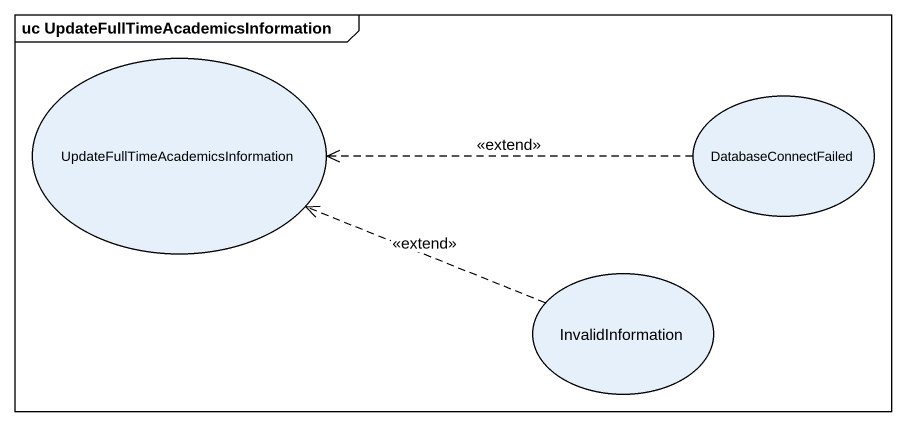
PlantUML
@startuml
mainframe uc UpdateFullTimeAcademicsInformation
usecase "UpdateFullTimeAcademicsInformation" as UpdateFullTimeAcademicsInfor
usecase DatabaseConnectFailed
usecase InvalidInformation
DatabaseConnectFailed .left.> UpdateFullTimeAcademicsInfor : <<extend>>
InvalidInformation .left.> UpdateFullTimeAcademicsInfor : <<extend>>
@enduml
